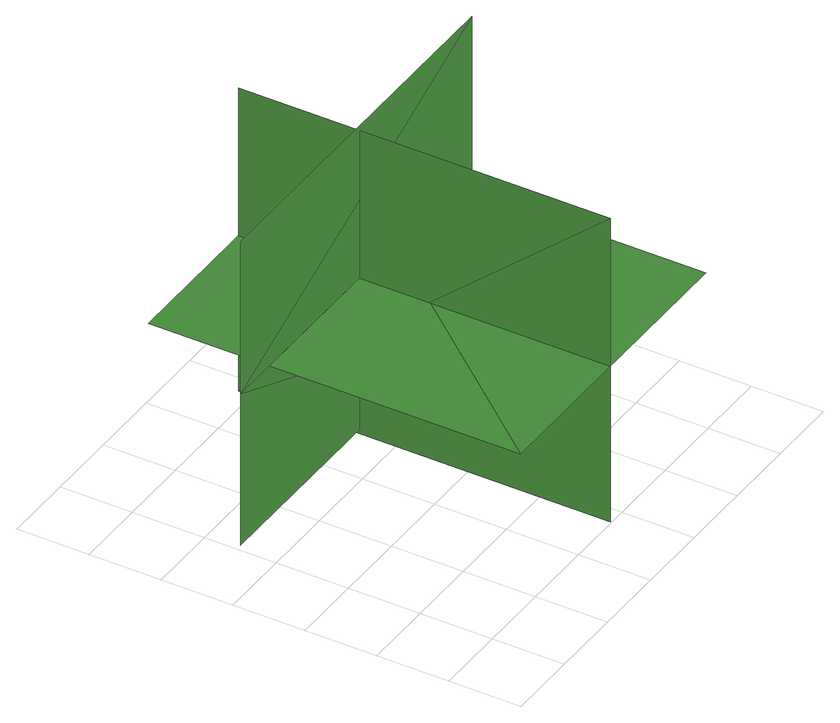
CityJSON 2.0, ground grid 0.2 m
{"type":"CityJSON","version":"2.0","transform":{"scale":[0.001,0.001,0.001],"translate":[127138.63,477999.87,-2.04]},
"CityObjects":{
"tree1":{"type":"SolitaryVegetationObject","geometry":[{"type":"MultiSurface","lod":"1","boundaries":[[[0,1,2]],[[0,2,3]],[[4,5,6]],[[4,6,7]],[[8,9,10]],[[8,10,11]],[[8,11,12]],[[8,12,13]]]}]}
},
"vertices":[
[555,4,897],[555,1038,897],[555,1038,6],[555,4,6],[138,4,463],[138,1038,463],[997,1038,463],[997,4,463],[5,702,463],[5,702,909],[1075,702,909],[1075,702,463],[1075,702,17],[5,702,17]
]}
